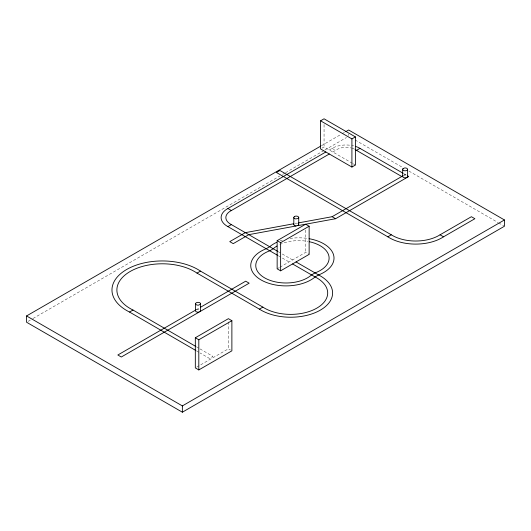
<?xml version="1.0" encoding="UTF-8"?>
<svg xmlns="http://www.w3.org/2000/svg" width="531" height="531" viewBox="0 0 531 531"><rect width="100%" height="100%" fill="white"/><g stroke="black" fill="none" stroke-linecap="round" stroke-linejoin="round"><path stroke-width="0.4" stroke-dasharray="2.65 1.99" d="M321.374 145.74L341.46 134.144M342.176 133.726L345.044 132.073M321.965 148.156L324.056 146.948L352.571 163.409M27.984 321.408L32.291 318.919M33.008 318.507L279.771 176.04M282.638 174.38L284.789 173.139M285.505 172.728L324.242 150.359M324.959 149.948L346.477 137.522M329.306 149.981L332.114 148.355A19.508 11.264 0 0 1 351.157 145.375M332.784 151.992L335.599 150.366A13.043 7.534 0 0 1 351.276 147.976M404.144 175.124L405.239 174.493M196.344 309.666L199.895 307.615M277.149 268.819L279.253 267.604M279.95 267.199L305.657 252.358L309.142 254.369M196.729 367.107L228.403 348.821L230.494 350.029M403.407 175.403L404.516 175.031A2.463 1.42 0 0 1 406.381 175.177L406.892 175.403M355.093 140.011L402.485 167.371M408.95 171.108L497.985 222.509M498.709 222.927L503.733 225.828M403.799 173.664L406.56 175.257M332.114 148.355L335.599 150.366M353.274 163.82L355.392 165.041M278.244 251.667L292.554 259.925M278.337 255.743L289.07 261.936M196.45 346.823L199.311 348.489M200.028 348.907L212.904 356.414L209.42 358.425L200.121 353.002M196.543 350.918L199.41 352.584M348.635 133.925L348.635 135.498M324.056 124.599L324.056 146.948M305.657 230.009L305.657 252.358M228.403 321.925L228.403 348.821M279.824 244.506A30.287 17.49 0 0 1 307.675 241.399M280.136 240.908A35.205 20.324 0 0 1 282.386 240.158M290.012 238.459A35.205 20.324 0 0 1 308.259 238.558M351.774 145.481A19.508 11.264 0 0 1 353.6 145.859M351.887 148.142A13.043 7.534 0 0 1 354.668 149.231M294.937 223.365A2.463 1.42 0 0 1 296.796 223.179L297.4 223.305A2.463 1.42 0 0 1 297.924 223.511M196.317 309.785A2.463 1.42 0 0 1 199.802 309.785"/><path stroke-width="0.8" d="M195.68 310.423A2.463 1.42 0 0 0 198.7 312.168L200.439 311.159A2.463 1.42 0 0 0 200.439 310.423M320.578 120.816L324.056 118.805L355.392 136.898L355.392 165.041L351.914 167.053L320.578 148.959L320.578 120.816L351.914 138.91L355.392 136.898M345.761 131.655L348.635 130.002L504.45 219.96L504.45 226.239L182.365 412.195L26.55 322.231L26.55 315.952L320.658 146.151M277.62 255.325L227.899 226.618A21.519 12.419 0 0 1 227.899 208.524L325.822 151.992M227.899 208.524L231.383 210.535L329.306 154.003M355.159 149.49A13.043 7.534 0 0 1 356.493 150.366L359.972 148.355L403.082 173.245M227.899 226.618L231.383 224.606L277.527 251.249M292.554 263.947L315.102 276.963A37.011 21.366 0 0 1 316.841 308.126A37.011 21.366 0 0 1 262.872 307.117L200.472 271.095A50.306 29.046 0 0 0 126.703 269.456A50.306 29.046 0 0 0 129.537 312.049L133.016 310.038L195.733 346.404M133.016 310.038A45.401 26.211 0 0 1 130.188 271.467A45.401 26.211 0 0 1 196.994 273.107L200.472 271.095M277.149 240.676L305.657 224.215L309.142 226.226L309.142 254.369L280.627 270.83L277.149 268.819L277.149 240.676L280.627 242.687L309.142 226.226M298.442 222.894L332.114 216.708L402.923 175.827M297.811 225.655L335.599 218.719L408.717 176.504L407.669 175.894M195.634 310.077L117.836 354.993L121.314 357.005L199.165 312.055M200.605 307.203L245.687 281.178L249.165 283.189L200.24 311.431M195.322 337.762L228.403 318.666L231.881 320.678L231.881 350.832L198.806 369.928L195.322 367.917L195.322 337.762L198.806 339.774L231.881 320.678M196.994 273.107L259.387 309.128L262.872 307.117M387.829 236.813L391.307 234.802A32.962 19.03 0 0 0 440.06 234.802L471.395 216.708L474.88 218.719L443.538 236.813A37.057 21.393 0 0 1 387.829 236.813L276.432 172.495L279.91 170.484L391.307 234.802M26.55 315.952L182.365 405.91L504.45 219.96M293.616 223.777L245.309 232.651L229.75 241.632L233.235 243.643L248.793 234.662L296.106 225.974M356.493 150.366L401.755 176.504M440.06 234.802L443.538 236.813M332.114 216.708L335.599 218.719M296.032 261.936L318.58 274.952A41.922 24.207 0 0 1 320.326 310.137A41.922 24.207 0 0 1 259.387 309.128M129.537 312.049L195.833 350.5M407.616 169.369L407.616 176.405M402.69 169.369L402.69 176.405M351.914 138.91L351.914 167.053M298.727 217.464L298.727 224.5M293.809 217.597L293.809 224.633M280.627 242.687L280.627 270.83M200.519 303.759L200.519 310.794M198.806 339.774L198.806 369.928M195.6 303.759L195.6 310.794M182.365 405.91L182.365 412.195M309.088 238.698A35.205 20.324 0 0 1 333.614 255.099A35.205 20.324 0 0 1 318.58 274.952L315.102 276.963A35.212 20.331 0 0 1 261.053 279.937A35.212 20.331 0 0 1 266.204 248.734L269.682 246.723A35.205 20.324 0 0 1 276.644 242.348M309.241 241.705A30.287 17.49 0 0 1 328.941 256.267A30.287 17.49 0 0 1 315.022 272.901L311.544 274.912A30.26 17.47 0 0 1 264.63 277.866A30.26 17.47 0 0 1 269.748 250.785L273.233 248.773A30.287 17.49 0 0 1 276.95 246.032M231.383 224.606A16.176 9.339 0 0 1 231.383 210.535M407.529 176.04A2.463 1.42 0 0 1 405.153 177.825A2.463 1.42 0 0 1 402.77 176.04M355.909 146.529A19.508 11.264 0 0 1 359.972 148.355M298.614 224.135A2.463 1.42 0 0 1 298.083 225.522L295.74 225.954A2.463 1.42 0 0 1 293.862 224.261M200.439 304.124L198.7 305.133A2.463 1.42 0 0 1 195.607 303.885A2.463 1.42 0 0 1 198.275 302.345A2.463 1.42 0 0 1 200.439 304.124M403.016 168.659L402.77 169.004A2.463 1.42 0 0 0 405.472 170.783A2.463 1.42 0 0 0 407.284 168.659L406.381 168.141A2.463 1.42 0 0 0 404.516 167.995L403.016 168.659M294.446 216.568L294.081 216.874A2.463 1.42 0 0 0 295.74 218.918L298.083 218.487A2.463 1.42 0 0 0 297.4 216.263L296.796 216.137A2.463 1.42 0 0 0 294.446 216.568"/></g></svg>
